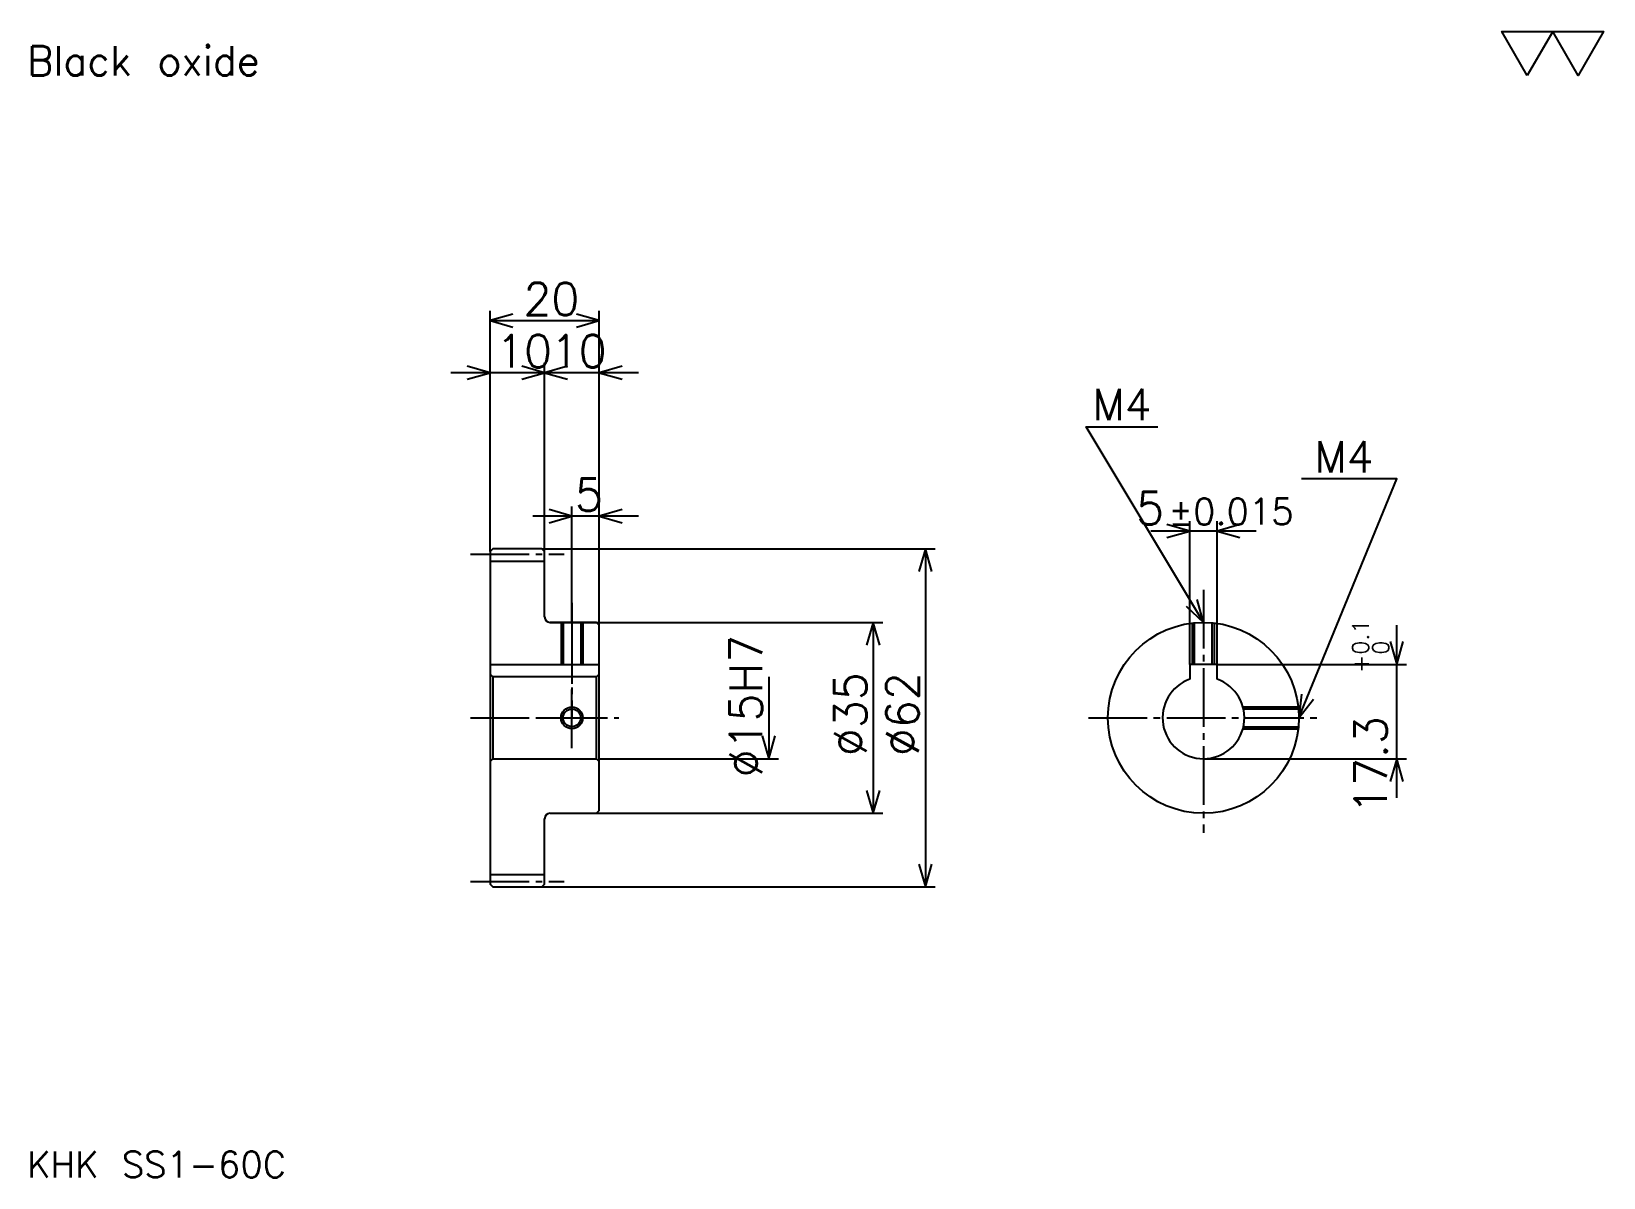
# Model space of a CAD drawing. Extents: x 13 to 301, y 13 to 223.
import ezdxf

# ---------------------------------------------------------------- set-up
doc = ezdxf.new("R2010")
doc.units = 0
doc.linetypes.add('DASHDOT', pattern=[14.347826, 10.76087, -1.195652, 1.195652, -1.195652])
doc.layers.get('0').update_dxf_attribs({"linetype": 'CONTINUOUS'})
doc.layers.add('DASHDOT', color=6, linetype='DASHDOT')
doc.styles.add('KANJI', font='TXT', dxfattribs={"bigfont": 'BIGFONT'})

msp = doc.modelspace()

# ---------------------------------------------------------------- linework, layer by layer
at = {"color": 5}
for p, q in [((96.847832, 128.445648), (96.847832, 172.08696)), ((96.847832, 170.293488), (116.847832, 170.293488)), ((116.847832, 128.445648), (116.847832, 172.08696)), ((106.847832, 128.445648), (106.847832, 162.521744)), ((114.021744, 160.728271), (89.67392, 160.728271)), ((124.021744, 160.728271), (99.67392, 160.728271)), ((111.847832, 128.445648), (111.847832, 136.217392)), ((124.021744, 134.42392), (104.67392, 134.42392)), ((225.108704, 107.245659), (225.108704, 133.478271)), ((230.108704, 107.245659), (230.108704, 133.478271)), ((237.282623, 131.684784), (217.934784, 131.684784)), ((96.847832, 127.945656), (96.847832, 128.445648)), ((106.347832, 128.445648), (116.847832, 128.445648)), ((106.847832, 127.945656), (106.847832, 128.445648)), ((111.847832, 114.945656), (111.847832, 128.445648)), ((111.847832, 114.945656), (111.847832, 128.445648)), ((116.847832, 128.445648), (178.42392, 128.445648)), ((116.847832, 114.445656), (116.847832, 128.445648)), ((176.630432, 128.445648), (176.630432, 66.445656)), ((107.847832, 114.945656), (116.847832, 114.945656)), ((116.847832, 114.945656), (168.858704, 114.945656)), ((167.065216, 114.945656), (167.065216, 79.945656)), ((263.043488, 82.771744), (263.043488, 114.419571)), ((230.108704, 107.245659), (264.836945, 107.245659)), ((147.934784, 104.945656), (147.934784, 89.945656)), ((116.847832, 89.945656), (149.728271, 89.945656)), ((227.608704, 89.945656), (264.836945, 89.945656)), ((107.847832, 79.945656), (116.847832, 79.945656)), ((116.847832, 79.945656), (168.858704, 79.945656)), ((106.347832, 66.445656), (116.847832, 66.445656)), ((116.847832, 66.445656), (178.42392, 66.445656))]:
    msp.add_line(p, q, dxfattribs=at)
at = {"color": 4}
for p, q in [((96.847832, 126.195656), (106.847832, 126.195656)), ((96.847832, 107.245659), (116.847832, 107.245659)), ((97.347832, 104.945656), (97.347832, 89.945656)), ((116.347832, 104.945656), (116.847832, 105.445656)), ((116.347832, 89.945656), (116.847832, 89.445656)), ((96.847832, 68.695656), (106.847832, 68.695656))]:
    msp.add_line(p, q, dxfattribs=at)
at = {"color": 7}
msp.add_lwpolyline([(286.956512, 215.217392), (282.293457, 223.300003), (300.945648, 223.300003), (296.282593, 215.217392), (291.619568, 223.300003), (286.956512, 215.217392)], dxfattribs=at)
at = {"color": 5}
for points in [[(101.032616, 171.489136), (96.847832, 170.293488), (101.032616, 169.097824)], [(112.663048, 169.097824), (116.847832, 170.293488), (112.663048, 171.489136)], [(92.663048, 159.532608), (96.847832, 160.728271), (92.663048, 161.92392)], [(102.663048, 159.532608), (106.847832, 160.728271), (102.663048, 161.92392)], [(111.032616, 161.92392), (106.847832, 160.728271), (111.032616, 159.532608)], [(121.032616, 161.92392), (116.847832, 160.728271), (121.032616, 159.532608)], [(227.608704, 114.945656), (206.08696, 150.815216), (219.239136, 150.815216)], [(245.108704, 97.445656), (263.043488, 141.25), (245.586945, 141.25)], [(107.663048, 133.228271), (111.847832, 134.42392), (107.663048, 135.619568)], [(121.032616, 135.619568), (116.847832, 134.42392), (121.032616, 133.228271)], [(220.92392, 130.489136), (225.108704, 131.684784), (220.92392, 132.880432)], [(234.293488, 132.880432), (230.108704, 131.684784), (234.293488, 130.489136)], [(177.826096, 124.260872), (176.630432, 128.445648), (175.434784, 124.260872)], [(224.430389, 117.918915), (227.608704, 114.945656), (226.480896, 119.149231)], [(168.26088, 110.760872), (167.065216, 114.945656), (165.869568, 110.760872)], [(261.847839, 111.430435), (263.043488, 107.245659), (264.239136, 111.430435)], [(245.587799, 101.771446), (245.108704, 97.445656), (247.800812, 100.865372)], [(146.739136, 94.13044), (147.934784, 89.945656), (149.130432, 94.13044)], [(264.239136, 85.760872), (263.043488, 89.945656), (261.847839, 85.760872)], [(165.869568, 84.13044), (167.065216, 79.945656), (168.26088, 84.13044)], [(175.434784, 70.63044), (176.630432, 66.445656), (177.826096, 70.63044)]]:
    msp.add_lwpolyline(points, dxfattribs=at)
at = {"color": 4}
for points in [[(106.847832, 115.945656), (106.847832, 127.945656), (106.347832, 128.445648), (97.347832, 128.445648), (96.847832, 127.945656), (96.847832, 89.445656)], [(107.847832, 79.945656), (116.347832, 79.945656), (116.847832, 80.445656), (116.847832, 114.445656), (116.347832, 114.945656), (107.847832, 114.945656)], [(109.847832, 114.945656), (109.847832, 107.245659)], [(110.227829, 114.945656), (110.227829, 107.245659)], [(113.467834, 114.945656), (113.467834, 107.245659)], [(113.847832, 114.945656), (113.847832, 107.245659)], [(225.608704, 107.245659), (225.608704, 114.830994)], [(225.988708, 107.245659), (225.988708, 114.870514)], [(229.228699, 107.245659), (229.228699, 114.870514)], [(229.608704, 107.245659), (229.608704, 114.830994)], [(230.108704, 104.516724), (230.108704, 107.245659), (225.108704, 107.245659), (225.108704, 104.516724)], [(96.847832, 89.445656), (97.347832, 89.945656), (116.347832, 89.945656), (116.347832, 104.945656), (97.347832, 104.945656), (96.847832, 105.445656)], [(234.837097, 99.445656), (244.994049, 99.445656)], [(234.931641, 99.065659), (245.033539, 99.065659)], [(234.837097, 95.445656), (244.994049, 95.445656)], [(234.931641, 95.825653), (245.033539, 95.825653)], [(96.847832, 89.445656), (96.847832, 66.945656), (97.347832, 66.445656), (106.347832, 66.445656), (106.847832, 66.945656), (106.847832, 78.945656)]]:
    msp.add_lwpolyline(points, dxfattribs=at)
for centre, radius in [((227.608704, 97.445656), 17.5), ((111.847832, 97.445656), 1.62)]:
    msp.add_circle(centre, radius, dxfattribs=at)
at = {"color": 7}
msp.add_circle((111.847832, 97.445656), 2, dxfattribs=at)
at = {"color": 4}
for centre, radius, start, end in [((107.847832, 115.945656), 1, 180, 270), ((227.608704, 97.445656), 7.5, 109.47122094, 70.52877906), ((107.847832, 78.945656), 1, 90, 180)]:
    msp.add_arc(centre, radius, start, end, dxfattribs=at)
at = {"layer": 'DASHDOT', "color": 7}
for p, q in [((93.260872, 127.445656), (110.434792, 127.445656)), ((227.608704, 120.92392), (227.608704, 76.358704)), ((111.847832, 114.945656), (111.847832, 97.445656)), ((93.260872, 97.445656), (120.434784, 97.445656)), ((206.521744, 97.445656), (248.695648, 97.445656)), ((93.260872, 67.445656), (110.434792, 67.445656))]:
    msp.add_line(p, q, dxfattribs=at)
for points in [[(111.847832, 118.532608), (111.847832, 103.658699)], [(111.847832, 91.858696), (111.847832, 103.032616)], [(106.26088, 97.445656), (117.434784, 97.445656)]]:
    msp.add_lwpolyline(points, dxfattribs=at)

# ---------------------------------------------------------------- texts
at = {"color": 7, "style": 'KANJI'}
for s, height, p in [('Black oxide', 5.380435, (11.956522, 215.217392)), ('20', 5.978261, (102.96196, 171.25)), ('10', 5.978261, (97.96196, 161.684784)), ('10', 5.978261, (107.96196, 161.684784)), ('M4', 5.739131, (207.282623, 152.010864)), ('M4', 5.739131, (247.978271, 142.445648)), ('5', 5.978261, (112.4049, 135.380432)), ('5', 5.978261, (215.268372, 132.880432)), ('%%p0.015', 4.782609, (221.186127, 132.880432)), ('KHK SS1-60C', 4.782609, (11.956522, 13.152174))]:
    msp.add_text(s, height=height, dxfattribs=at).set_placement(p)
for s, height, p in [('0.1', 2.98913, (257.902161, 109.043594)), ('%%c15H7', 5.978261, (146.739136, 86.535332)), ('0', 2.98913, (261.608704, 109.043594)), ('+', 2.98913, (257.902161, 105.69577)), ('%%c35', 5.978261, (165.869568, 90.421204)), ('%%c62', 5.978261, (175.434784, 90.421204)), ('17.3', 5.978261, (261.25, 79.819489))]:
    msp.add_text(s, height=height, rotation=90, dxfattribs=at).set_placement(p)

doc.saveas('drawing.dxf')
